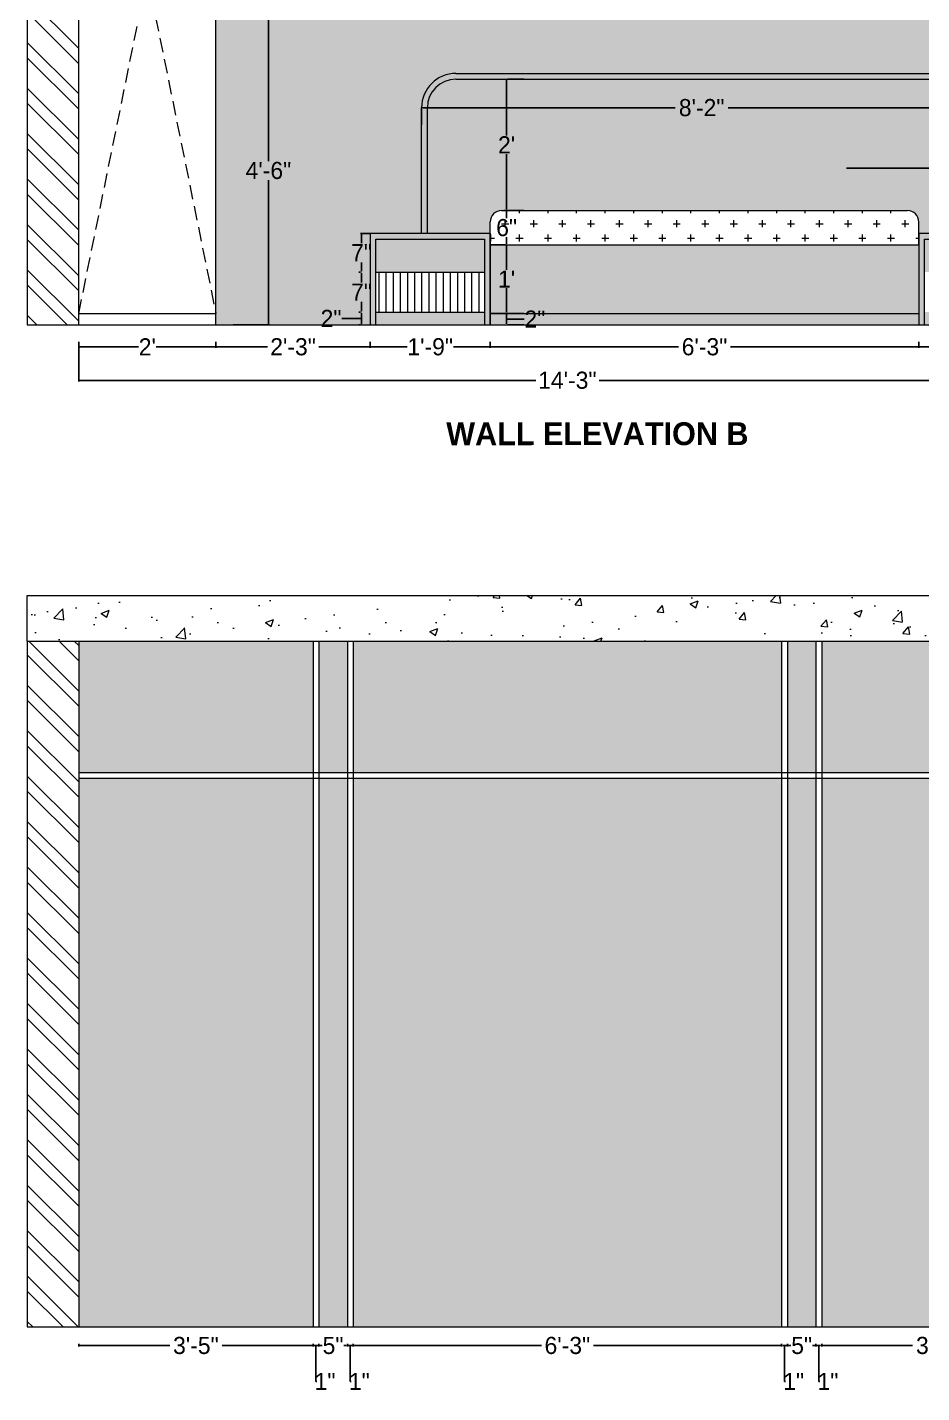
# Model space of a CAD drawing. Header units: inches. Extents: x 15448 to 46480, y -8154 to 0.
# Drawn here: x 22359.8 to 22516.3, y -6107.9 to -5868.9 of the extents above; entities that cross this region are included whole.
import ezdxf
from ezdxf import colors
from ezdxf.entities.mleader import LeaderData, LeaderLine
from ezdxf.math import Vec2, Vec3

# ---------------------------------------------------------------- set-up
doc = ezdxf.new("R2010")
doc.units = ezdxf.units.IN
doc.header["$MEASUREMENT"] = 0
doc.linetypes.add('DASHED2', pattern=[0.375, 0.25, -0.125])
doc.layers.add('IEL-HATCH-002', color=7, linetype='Continuous')
doc.styles.add('b.k', font='verdana.ttf')
doc.styles.add('HEMI', font='stylu.ttf')
doc.styles.get("Standard").update_dxf_attribs({"font": 'arial.ttf'})
doc.dimstyles.new('STANDARD$0', dxfattribs={"dimscale": 0, "dimtxt": 6, "dimasz": 3, "dimexe": 2, "dimexo": 2, "dimgap": 0, "dimtad": 0, "dimtih": 1, "dimtoh": 1, "dimdec": 1, "dimzin": 0, "dimdsep": 46, "dimlunit": 4, "dimtxsty": 'b.k', "dimcen": 2.5, "dimclrd": 256, "dimclre": 256, "dimclrt": 256, "dimadec": 0, "dimazin": 0, "dimtfac": 1, "dimtdec": 1, "dimtofl": 0, "dimtmove": 2, "dimatfit": 2, "dimfxl": 1, "dimfrac": 2, "dimtolj": 1, "dimtzin": 0, "dimlwd": 9, "dimlwe": 9, "dimarcsym": 0})

# ---------------------------------------------------------------- blocks, each defined once
blk = doc.blocks.new('*D716')
at = {"color": 254, "lineweight": -2, "transparency": 16777216}
for p, q in [((22368.8, -5924), (22368.8, -5925.04)), ((22392.8, -5924), (22392.8, -5925.04))]:
    blk.add_line(p, q, dxfattribs=at)
at = {"color": 1, "lineweight": -2, "transparency": 16777216}
for p, q in [((22368.98, -5924.86), (22379.23, -5924.86)), ((22392.62, -5924.86), (22382.37, -5924.86))]:
    blk.add_line(p, q, dxfattribs=at)
at = {"color": 1, "transparency": 16777216}
for points in [[(22368.98, -5924.83), (22368.98, -5924.89), (22368.8, -5924.86)], [(22392.62, -5924.83), (22392.62, -5924.89), (22392.8, -5924.86)]]:
    blk.add_solid(points, dxfattribs=at)
at = {"layer": 'Defpoints', "color": 0, "transparency": 16777216}
for p in [(22368.8, -5921), (22392.8, -5921), (22392.8, -5924.86)]:
    blk.add_point(p, dxfattribs=at)
at = {"color": 1, "lineweight": 5, "transparency": 16777216, "insert": (22380.8, -5924.86), "char_height": 3, "attachment_point": 5, "style": 'HEMI'}
blk.add_mtext("\\A1;2'", dxfattribs=at)
blk = doc.blocks.new('*D717')
at = {"color": 254, "lineweight": -2, "transparency": 16777216}
for p, q in [((22392.8, -5924), (22392.8, -5925.04)), ((22419.8, -5924), (22419.8, -5925.04))]:
    blk.add_line(p, q, dxfattribs=at)
at = {"color": 1, "lineweight": -2, "transparency": 16777216}
for p, q in [((22392.98, -5924.86), (22401.81, -5924.86)), ((22419.62, -5924.86), (22410.79, -5924.86))]:
    blk.add_line(p, q, dxfattribs=at)
at = {"color": 1, "transparency": 16777216}
for points in [[(22392.98, -5924.83), (22392.98, -5924.89), (22392.8, -5924.86)], [(22419.62, -5924.83), (22419.62, -5924.89), (22419.8, -5924.86)]]:
    blk.add_solid(points, dxfattribs=at)
at = {"layer": 'Defpoints', "color": 0, "transparency": 16777216}
for p in [(22392.8, -5921), (22419.8, -5921), (22419.8, -5924.86)]:
    blk.add_point(p, dxfattribs=at)
at = {"color": 1, "lineweight": 5, "transparency": 16777216, "insert": (22406.3, -5924.86), "char_height": 3, "attachment_point": 5, "style": 'HEMI'}
blk.add_mtext('\\A1;2\'-3"', dxfattribs=at)
blk = doc.blocks.new('*D712')
at = {"color": 254, "lineweight": -2, "transparency": 16777216}
for p, q in [((22440.8, -5924), (22440.8, -5925.04)), ((22515.8, -5924), (22515.8, -5925.04))]:
    blk.add_line(p, q, dxfattribs=at)
at = {"color": 1, "lineweight": -2, "transparency": 16777216}
for p, q in [((22440.98, -5924.86), (22473.76, -5924.86)), ((22515.62, -5924.86), (22482.85, -5924.86))]:
    blk.add_line(p, q, dxfattribs=at)
at = {"color": 1, "transparency": 16777216}
for points in [[(22440.98, -5924.83), (22440.98, -5924.89), (22440.8, -5924.86)], [(22515.62, -5924.83), (22515.62, -5924.89), (22515.8, -5924.86)]]:
    blk.add_solid(points, dxfattribs=at)
at = {"layer": 'Defpoints', "color": 0, "transparency": 16777216}
for p in [(22440.8, -5921), (22515.8, -5921), (22515.8, -5924.86)]:
    blk.add_point(p, dxfattribs=at)
at = {"color": 1, "lineweight": 5, "transparency": 16777216, "insert": (22478.3, -5924.86), "char_height": 3, "attachment_point": 5, "style": 'HEMI'}
blk.add_mtext('\\A1;6\'-3"', dxfattribs=at)
blk = doc.blocks.new('*D718')
at = {"color": 254, "lineweight": -2, "transparency": 16777216}
for p, q in [((22515.8, -5924), (22515.8, -5925.04)), ((22539.8, -5924), (22539.8, -5925.04))]:
    blk.add_line(p, q, dxfattribs=at)
at = {"color": 1, "lineweight": -2, "transparency": 16777216}
for p, q in [((22515.98, -5924.86), (22526.23, -5924.86)), ((22539.62, -5924.86), (22529.37, -5924.86))]:
    blk.add_line(p, q, dxfattribs=at)
at = {"color": 1, "transparency": 16777216}
for points in [[(22515.98, -5924.83), (22515.98, -5924.89), (22515.8, -5924.86)], [(22539.62, -5924.83), (22539.62, -5924.89), (22539.8, -5924.86)]]:
    blk.add_solid(points, dxfattribs=at)
at = {"layer": 'Defpoints', "color": 0, "transparency": 16777216}
for p in [(22515.8, -5921), (22539.8, -5921), (22539.8, -5924.86)]:
    blk.add_point(p, dxfattribs=at)
at = {"color": 1, "lineweight": 5, "transparency": 16777216, "insert": (22527.8, -5924.86), "char_height": 3, "attachment_point": 5, "style": 'HEMI'}
blk.add_mtext("\\A1;2'", dxfattribs=at)
blk = doc.blocks.new('*D714')
at = {"color": 254, "lineweight": -2, "transparency": 16777216}
for p, q in [((22419.8, -5924), (22419.8, -5925.04)), ((22440.8, -5924), (22440.8, -5925.04))]:
    blk.add_line(p, q, dxfattribs=at)
at = {"color": 1, "lineweight": -2, "transparency": 16777216}
for p, q in [((22419.98, -5924.86), (22426.25, -5924.86)), ((22440.62, -5924.86), (22434.35, -5924.86))]:
    blk.add_line(p, q, dxfattribs=at)
at = {"color": 1, "transparency": 16777216}
for points in [[(22419.98, -5924.83), (22419.98, -5924.89), (22419.8, -5924.86)], [(22440.62, -5924.83), (22440.62, -5924.89), (22440.8, -5924.86)]]:
    blk.add_solid(points, dxfattribs=at)
at = {"layer": 'Defpoints', "color": 0, "transparency": 16777216}
for p in [(22419.8, -5921), (22440.8, -5921), (22440.8, -5924.86)]:
    blk.add_point(p, dxfattribs=at)
at = {"color": 1, "lineweight": 5, "transparency": 16777216, "insert": (22430.3, -5924.86), "char_height": 3, "attachment_point": 5, "style": 'HEMI'}
blk.add_mtext('\\A1;1\'-9"', dxfattribs=at)
blk = doc.blocks.new('*D715')
at = {"color": 254, "lineweight": -2, "transparency": 16777216}
for p, q in [((22419.79, -5905), (22418.1, -5905)), ((22417.8, -5911.77), (22418.1, -5911.77))]:
    blk.add_line(p, q, dxfattribs=at)
at = {"color": 1, "lineweight": -2, "transparency": 16777216}
for p, q in [((22418.28, -5905.18), (22418.28, -5906.69)), ((22418.28, -5911.59), (22418.28, -5910.08))]:
    blk.add_line(p, q, dxfattribs=at)
at = {"color": 1, "transparency": 16777216}
for points in [[(22418.25, -5905.18), (22418.31, -5905.18), (22418.28, -5905)], [(22418.25, -5911.59), (22418.31, -5911.59), (22418.28, -5911.77)]]:
    blk.add_solid(points, dxfattribs=at)
at = {"layer": 'Defpoints', "color": 0, "transparency": 16777216}
for p in [(22422.79, -5905), (22418.28, -5911.77), (22420.8, -5911.77)]:
    blk.add_point(p, dxfattribs=at)
at = {"color": 1, "lineweight": 5, "transparency": 16777216, "insert": (22418.28, -5908.38), "char_height": 3, "attachment_point": 5, "style": 'HEMI'}
blk.add_mtext('\\A1;7"', dxfattribs=at)
blk = doc.blocks.new('*D726')
at = {"color": 254, "lineweight": -2, "transparency": 16777216}
for p, q in [((22417.8, -5911.77), (22418.1, -5911.77)), ((22417.8, -5918.77), (22418.1, -5918.77))]:
    blk.add_line(p, q, dxfattribs=at)
at = {"color": 1, "lineweight": -2, "transparency": 16777216}
for p, q in [((22418.28, -5911.95), (22418.28, -5913.57)), ((22418.28, -5918.59), (22418.28, -5916.97))]:
    blk.add_line(p, q, dxfattribs=at)
at = {"color": 1, "transparency": 16777216}
for points in [[(22418.25, -5911.95), (22418.31, -5911.95), (22418.28, -5911.77)], [(22418.25, -5918.59), (22418.31, -5918.59), (22418.28, -5918.77)]]:
    blk.add_solid(points, dxfattribs=at)
at = {"layer": 'Defpoints', "color": 0, "transparency": 16777216}
for p in [(22420.8, -5911.77), (22418.28, -5918.77), (22420.8, -5918.77)]:
    blk.add_point(p, dxfattribs=at)
at = {"color": 1, "lineweight": 5, "transparency": 16777216, "insert": (22418.28, -5915.27), "char_height": 3, "attachment_point": 5, "style": 'HEMI'}
blk.add_mtext('\\A1;7"', dxfattribs=at)
blk = doc.blocks.new('*D727')
at = {"color": 1, "lineweight": -2, "transparency": 16777216}
for p, q in [((22414.99, -5919.88), (22414.81, -5919.88)), ((22418.28, -5919.88), (22414.99, -5919.88)), ((22418.28, -5918.95), (22418.28, -5920.82))]:
    blk.add_line(p, q, dxfattribs=at)
at = {"color": 254, "lineweight": -2, "transparency": 16777216}
for p, q in [((22417.8, -5918.77), (22418.1, -5918.77)), ((22417.8, -5921), (22418.1, -5921))]:
    blk.add_line(p, q, dxfattribs=at)
at = {"color": 1, "transparency": 16777216}
for points in [[(22418.25, -5918.95), (22418.31, -5918.95), (22418.28, -5918.77)], [(22418.25, -5920.82), (22418.31, -5920.82), (22418.28, -5921)]]:
    blk.add_solid(points, dxfattribs=at)
at = {"layer": 'Defpoints', "color": 0, "transparency": 16777216}
for p in [(22420.8, -5918.77), (22418.28, -5921), (22420.8, -5921)]:
    blk.add_point(p, dxfattribs=at)
at = {"color": 1, "lineweight": 5, "transparency": 16777216, "insert": (22412.95, -5919.88), "char_height": 3, "attachment_point": 5, "style": 'HEMI'}
blk.add_mtext('\\A1;2"', dxfattribs=at)
blk = doc.blocks.new('*D728')
at = {"color": 254, "lineweight": -2, "transparency": 16777216}
for p, q in [((22443.2, -5901), (22443.49, -5901)), ((22440.75, -5907), (22443.49, -5907))]:
    blk.add_line(p, q, dxfattribs=at)
at = {"color": 1, "lineweight": -2, "transparency": 16777216}
for p, q in [((22443.67, -5901.18), (22443.67, -5902.35)), ((22443.67, -5906.82), (22443.67, -5905.65))]:
    blk.add_line(p, q, dxfattribs=at)
at = {"color": 1, "transparency": 16777216}
for points in [[(22443.64, -5901.18), (22443.7, -5901.18), (22443.67, -5901)], [(22443.64, -5906.82), (22443.7, -5906.82), (22443.67, -5907)]]:
    blk.add_solid(points, dxfattribs=at)
at = {"layer": 'Defpoints', "color": 0, "transparency": 16777216}
for p in [(22446.2, -5901), (22443.67, -5907), (22443.75, -5907)]:
    blk.add_point(p, dxfattribs=at)
at = {"color": 1, "lineweight": 5, "transparency": 16777216, "insert": (22443.67, -5904), "char_height": 3, "attachment_point": 5, "style": 'HEMI'}
blk.add_mtext('\\A1;6"', dxfattribs=at)
blk = doc.blocks.new('*D729')
at = {"color": 254, "lineweight": -2, "transparency": 16777216}
for p, q in [((22440.75, -5907), (22443.49, -5907)), ((22440.74, -5919), (22443.49, -5919))]:
    blk.add_line(p, q, dxfattribs=at)
at = {"color": 1, "lineweight": -2, "transparency": 16777216}
for p, q in [((22443.67, -5907.18), (22443.67, -5911.39)), ((22443.67, -5918.82), (22443.67, -5914.61))]:
    blk.add_line(p, q, dxfattribs=at)
at = {"color": 1, "transparency": 16777216}
for points in [[(22443.64, -5907.18), (22443.7, -5907.18), (22443.67, -5907)], [(22443.64, -5918.82), (22443.7, -5918.82), (22443.67, -5919)]]:
    blk.add_solid(points, dxfattribs=at)
at = {"layer": 'Defpoints', "color": 0, "transparency": 16777216}
for p in [(22443.75, -5907), (22443.67, -5919), (22443.74, -5919)]:
    blk.add_point(p, dxfattribs=at)
at = {"color": 1, "lineweight": 5, "transparency": 16777216, "insert": (22443.67, -5913), "char_height": 3, "attachment_point": 5, "style": 'HEMI'}
blk.add_mtext("\\A1;1'", dxfattribs=at)
blk = doc.blocks.new('*D719')
at = {"color": 1, "lineweight": -2, "transparency": 16777216}
for p, q in [((22443.67, -5878.18), (22443.67, -5887.88)), ((22443.67, -5900.82), (22443.67, -5891.12))]:
    blk.add_line(p, q, dxfattribs=at)
at = {"color": 254, "lineweight": -2, "transparency": 16777216}
for p, q in [((22446.67, -5878), (22443.85, -5878)), ((22446.67, -5901), (22443.85, -5901))]:
    blk.add_line(p, q, dxfattribs=at)
at = {"color": 1, "transparency": 16777216}
for points in [[(22443.64, -5878.18), (22443.7, -5878.18), (22443.67, -5878)], [(22443.64, -5900.82), (22443.7, -5900.82), (22443.67, -5901)]]:
    blk.add_solid(points, dxfattribs=at)
at = {"layer": 'Defpoints', "color": 0, "transparency": 16777216}
for p in [(22443.67, -5878), (22443.67, -5878), (22443.67, -5901)]:
    blk.add_point(p, dxfattribs=at)
at = {"color": 1, "lineweight": 5, "transparency": 16777216, "insert": (22443.67, -5889.5), "char_height": 3, "attachment_point": 5, "style": 'HEMI'}
blk.add_mtext("\\A1;2'", dxfattribs=at)
blk = doc.blocks.new('*D720')
at = {"color": 254, "lineweight": -2, "transparency": 16777216}
for p, q in [((22368.8, -5924), (22368.8, -5930.9)), ((22539.8, -5924), (22539.8, -5930.9))]:
    blk.add_line(p, q, dxfattribs=at)
at = {"color": 1, "lineweight": -2, "transparency": 16777216}
for p, q in [((22368.98, -5930.72), (22448.76, -5930.72)), ((22539.62, -5930.72), (22459.84, -5930.72))]:
    blk.add_line(p, q, dxfattribs=at)
at = {"color": 1, "transparency": 16777216}
for points in [[(22368.98, -5930.69), (22368.98, -5930.75), (22368.8, -5930.72)], [(22539.62, -5930.69), (22539.62, -5930.75), (22539.8, -5930.72)]]:
    blk.add_solid(points, dxfattribs=at)
at = {"layer": 'Defpoints', "color": 0, "transparency": 16777216}
for p in [(22368.8, -5921), (22539.8, -5921), (22539.8, -5930.72)]:
    blk.add_point(p, dxfattribs=at)
at = {"color": 1, "lineweight": 5, "transparency": 16777216, "insert": (22454.3, -5930.72), "char_height": 3, "attachment_point": 5, "style": 'HEMI'}
blk.add_mtext('\\A1;14\'-3"', dxfattribs=at)
blk = doc.blocks.new('*D730')
at = {"color": 254, "lineweight": -2, "transparency": 16777216}
for p, q in [((22395.8, -5867), (22402.17, -5867)), ((22395.8, -5921), (22402.17, -5921))]:
    blk.add_line(p, q, dxfattribs=at)
at = {"color": 1, "lineweight": -2, "transparency": 16777216}
for p, q in [((22401.99, -5867.18), (22401.99, -5892.34)), ((22401.99, -5920.82), (22401.99, -5895.66))]:
    blk.add_line(p, q, dxfattribs=at)
at = {"color": 1, "transparency": 16777216}
for points in [[(22401.96, -5867.18), (22402.02, -5867.18), (22401.99, -5867)], [(22401.96, -5920.82), (22402.02, -5920.82), (22401.99, -5921)]]:
    blk.add_solid(points, dxfattribs=at)
at = {"layer": 'Defpoints', "color": 0, "transparency": 16777216}
for p in [(22392.8, -5867), (22401.99, -5867), (22392.8, -5921)]:
    blk.add_point(p, dxfattribs=at)
at = {"color": 1, "lineweight": 5, "transparency": 16777216, "insert": (22401.99, -5894), "char_height": 3, "attachment_point": 5, "style": 'HEMI'}
blk.add_mtext('\\A1;4\'-6"', dxfattribs=at)
blk = doc.blocks.new('*D731')
at = {"color": 1, "lineweight": -2, "transparency": 16777216}
for p, q in [((22443.67, -5919.18), (22443.67, -5920.82)), ((22443.67, -5920), (22446.58, -5920)), ((22446.58, -5920), (22446.76, -5920))]:
    blk.add_line(p, q, dxfattribs=at)
at = {"color": 254, "lineweight": -2, "transparency": 16777216}
for p, q in [((22446.67, -5919), (22443.85, -5919)), ((22446.67, -5921), (22443.85, -5921))]:
    blk.add_line(p, q, dxfattribs=at)
at = {"color": 1, "transparency": 16777216}
for points in [[(22443.64, -5919.18), (22443.7, -5919.18), (22443.67, -5919)], [(22443.64, -5920.82), (22443.7, -5920.82), (22443.67, -5921)]]:
    blk.add_solid(points, dxfattribs=at)
at = {"layer": 'Defpoints', "color": 0, "transparency": 16777216}
for p in [(22443.67, -5919), (22443.67, -5921), (22443.67, -5921)]:
    blk.add_point(p, dxfattribs=at)
at = {"color": 1, "lineweight": 5, "transparency": 16777216, "insert": (22448.62, -5920), "char_height": 3, "attachment_point": 5, "style": 'HEMI'}
blk.add_mtext('\\A1;2"', dxfattribs=at)
blk = doc.blocks.new('*D732')
at = {"color": 254, "lineweight": -2, "transparency": 16777216}
for p, q in [((22368.8, -6099.38), (22368.8, -6099.85)), ((22409.8, -6099.38), (22409.8, -6099.85))]:
    blk.add_line(p, q, dxfattribs=at)
at = {"color": 1, "lineweight": -2, "transparency": 16777216}
for p, q in [((22368.98, -6099.67), (22384.72, -6099.67)), ((22409.62, -6099.67), (22393.88, -6099.67))]:
    blk.add_line(p, q, dxfattribs=at)
at = {"color": 1, "transparency": 16777216}
for points in [[(22368.98, -6099.64), (22368.98, -6099.7), (22368.8, -6099.67)], [(22409.62, -6099.64), (22409.62, -6099.7), (22409.8, -6099.67)]]:
    blk.add_solid(points, dxfattribs=at)
at = {"layer": 'Defpoints', "color": 0, "transparency": 16777216}
for p in [(22368.8, -6096.38), (22409.8, -6096.38), (22409.8, -6099.67)]:
    blk.add_point(p, dxfattribs=at)
at = {"color": 1, "lineweight": 5, "transparency": 16777216, "insert": (22389.3, -6099.67), "char_height": 3, "attachment_point": 5, "style": 'HEMI'}
blk.add_mtext('\\A1;3\'-5"', dxfattribs=at)
blk = doc.blocks.new('*D733')
at = {"color": 254, "lineweight": -2, "transparency": 16777216}
for p, q in [((22409.8, -6099.38), (22409.8, -6099.85)), ((22410.8, -6099.38), (22410.8, -6099.85))]:
    blk.add_line(p, q, dxfattribs=at)
at = {"color": 1, "lineweight": -2, "transparency": 16777216}
for p, q in [((22409.98, -6099.67), (22410.62, -6099.67)), ((22410.3, -6099.67), (22410.3, -6105.95)), ((22410.3, -6105.95), (22410.48, -6105.95))]:
    blk.add_line(p, q, dxfattribs=at)
at = {"color": 1, "transparency": 16777216}
for points in [[(22409.98, -6099.64), (22409.98, -6099.7), (22409.8, -6099.67)], [(22410.62, -6099.64), (22410.62, -6099.7), (22410.8, -6099.67)]]:
    blk.add_solid(points, dxfattribs=at)
at = {"layer": 'Defpoints', "color": 0, "transparency": 16777216}
for p in [(22409.8, -6096.38), (22410.8, -6096.38), (22410.8, -6099.67)]:
    blk.add_point(p, dxfattribs=at)
at = {"color": 1, "lineweight": 5, "transparency": 16777216, "insert": (22411.9, -6105.95), "char_height": 3, "attachment_point": 5, "style": 'HEMI'}
blk.add_mtext('\\A1;1"', dxfattribs=at)
blk = doc.blocks.new('*D734')
at = {"color": 254, "lineweight": -2, "transparency": 16777216}
for p, q in [((22410.8, -6099.38), (22410.8, -6099.85)), ((22415.8, -6099.38), (22415.8, -6099.85))]:
    blk.add_line(p, q, dxfattribs=at)
at = {"color": 1, "lineweight": -2, "transparency": 16777216}
for p, q in [((22410.98, -6099.67), (22411.41, -6099.67)), ((22415.62, -6099.67), (22415.2, -6099.67))]:
    blk.add_line(p, q, dxfattribs=at)
at = {"color": 1, "transparency": 16777216}
for points in [[(22410.98, -6099.64), (22410.98, -6099.7), (22410.8, -6099.67)], [(22415.62, -6099.64), (22415.62, -6099.7), (22415.8, -6099.67)]]:
    blk.add_solid(points, dxfattribs=at)
at = {"layer": 'Defpoints', "color": 0, "transparency": 16777216}
for p in [(22410.8, -6096.38), (22415.8, -6096.38), (22415.8, -6099.67)]:
    blk.add_point(p, dxfattribs=at)
at = {"color": 1, "lineweight": 5, "transparency": 16777216, "insert": (22413.3, -6099.67), "char_height": 3, "attachment_point": 5, "style": 'HEMI'}
blk.add_mtext('\\A1;5"', dxfattribs=at)
blk = doc.blocks.new('*D735')
at = {"color": 254, "lineweight": -2, "transparency": 16777216}
for p, q in [((22415.8, -6099.38), (22415.8, -6099.85)), ((22416.8, -6099.38), (22416.8, -6099.85))]:
    blk.add_line(p, q, dxfattribs=at)
at = {"color": 1, "lineweight": -2, "transparency": 16777216}
for p, q in [((22415.98, -6099.67), (22416.62, -6099.67)), ((22416.3, -6099.67), (22416.3, -6105.95)), ((22416.3, -6105.95), (22416.48, -6105.95))]:
    blk.add_line(p, q, dxfattribs=at)
at = {"color": 1, "transparency": 16777216}
for points in [[(22415.98, -6099.64), (22415.98, -6099.7), (22415.8, -6099.67)], [(22416.62, -6099.64), (22416.62, -6099.7), (22416.8, -6099.67)]]:
    blk.add_solid(points, dxfattribs=at)
at = {"layer": 'Defpoints', "color": 0, "transparency": 16777216}
for p in [(22415.8, -6096.38), (22416.8, -6096.38), (22416.8, -6099.67)]:
    blk.add_point(p, dxfattribs=at)
at = {"color": 1, "lineweight": 5, "transparency": 16777216, "insert": (22417.9, -6105.95), "char_height": 3, "attachment_point": 5, "style": 'HEMI'}
blk.add_mtext('\\A1;1"', dxfattribs=at)
blk = doc.blocks.new('*D736')
at = {"color": 254, "lineweight": -2, "transparency": 16777216}
for p, q in [((22416.8, -6099.38), (22416.8, -6099.85)), ((22491.8, -6099.38), (22491.8, -6099.85))]:
    blk.add_line(p, q, dxfattribs=at)
at = {"color": 1, "lineweight": -2, "transparency": 16777216}
for p, q in [((22416.98, -6099.67), (22449.76, -6099.67)), ((22491.62, -6099.67), (22458.85, -6099.67))]:
    blk.add_line(p, q, dxfattribs=at)
at = {"color": 1, "transparency": 16777216}
for points in [[(22416.98, -6099.64), (22416.98, -6099.7), (22416.8, -6099.67)], [(22491.62, -6099.64), (22491.62, -6099.7), (22491.8, -6099.67)]]:
    blk.add_solid(points, dxfattribs=at)
at = {"layer": 'Defpoints', "color": 0, "transparency": 16777216}
for p in [(22416.8, -6096.38), (22491.8, -6096.38), (22491.8, -6099.67)]:
    blk.add_point(p, dxfattribs=at)
at = {"color": 1, "lineweight": 5, "transparency": 16777216, "insert": (22454.3, -6099.67), "char_height": 3, "attachment_point": 5, "style": 'HEMI'}
blk.add_mtext('\\A1;6\'-3"', dxfattribs=at)
blk = doc.blocks.new('*D737')
at = {"color": 254, "lineweight": -2, "transparency": 16777216}
for p, q in [((22491.8, -6099.38), (22491.8, -6099.85)), ((22492.8, -6099.38), (22492.8, -6099.85))]:
    blk.add_line(p, q, dxfattribs=at)
at = {"color": 1, "lineweight": -2, "transparency": 16777216}
for p, q in [((22491.98, -6099.67), (22492.62, -6099.67)), ((22492.3, -6099.67), (22492.3, -6105.95)), ((22492.3, -6105.95), (22492.48, -6105.95))]:
    blk.add_line(p, q, dxfattribs=at)
at = {"color": 1, "transparency": 16777216}
for points in [[(22491.98, -6099.64), (22491.98, -6099.7), (22491.8, -6099.67)], [(22492.62, -6099.64), (22492.62, -6099.7), (22492.8, -6099.67)]]:
    blk.add_solid(points, dxfattribs=at)
at = {"layer": 'Defpoints', "color": 0, "transparency": 16777216}
for p in [(22491.8, -6096.38), (22492.8, -6096.38), (22492.8, -6099.67)]:
    blk.add_point(p, dxfattribs=at)
at = {"color": 1, "lineweight": 5, "transparency": 16777216, "insert": (22493.9, -6105.95), "char_height": 3, "attachment_point": 5, "style": 'HEMI'}
blk.add_mtext('\\A1;1"', dxfattribs=at)
blk = doc.blocks.new('*D738')
at = {"color": 254, "lineweight": -2, "transparency": 16777216}
for p, q in [((22492.8, -6099.38), (22492.8, -6099.85)), ((22497.8, -6099.38), (22497.8, -6099.85))]:
    blk.add_line(p, q, dxfattribs=at)
at = {"color": 1, "lineweight": -2, "transparency": 16777216}
for p, q in [((22492.98, -6099.67), (22493.41, -6099.67)), ((22497.62, -6099.67), (22497.2, -6099.67))]:
    blk.add_line(p, q, dxfattribs=at)
at = {"color": 1, "transparency": 16777216}
for points in [[(22492.98, -6099.64), (22492.98, -6099.7), (22492.8, -6099.67)], [(22497.62, -6099.64), (22497.62, -6099.7), (22497.8, -6099.67)]]:
    blk.add_solid(points, dxfattribs=at)
at = {"layer": 'Defpoints', "color": 0, "transparency": 16777216}
for p in [(22492.8, -6096.38), (22497.8, -6096.38), (22497.8, -6099.67)]:
    blk.add_point(p, dxfattribs=at)
at = {"color": 1, "lineweight": 5, "transparency": 16777216, "insert": (22495.3, -6099.67), "char_height": 3, "attachment_point": 5, "style": 'HEMI'}
blk.add_mtext('\\A1;5"', dxfattribs=at)
blk = doc.blocks.new('*D739')
at = {"color": 254, "lineweight": -2, "transparency": 16777216}
for p, q in [((22497.8, -6099.38), (22497.8, -6099.85)), ((22498.8, -6099.38), (22498.8, -6099.85))]:
    blk.add_line(p, q, dxfattribs=at)
at = {"color": 1, "lineweight": -2, "transparency": 16777216}
for p, q in [((22497.98, -6099.67), (22498.62, -6099.67)), ((22498.3, -6099.67), (22498.3, -6105.95)), ((22498.3, -6105.95), (22498.48, -6105.95))]:
    blk.add_line(p, q, dxfattribs=at)
at = {"color": 1, "transparency": 16777216}
for points in [[(22497.98, -6099.64), (22497.98, -6099.7), (22497.8, -6099.67)], [(22498.62, -6099.64), (22498.62, -6099.7), (22498.8, -6099.67)]]:
    blk.add_solid(points, dxfattribs=at)
at = {"layer": 'Defpoints', "color": 0, "transparency": 16777216}
for p in [(22497.8, -6096.38), (22498.8, -6096.38), (22498.8, -6099.67)]:
    blk.add_point(p, dxfattribs=at)
at = {"color": 1, "lineweight": 5, "transparency": 16777216, "insert": (22499.9, -6105.95), "char_height": 3, "attachment_point": 5, "style": 'HEMI'}
blk.add_mtext('\\A1;1"', dxfattribs=at)
blk = doc.blocks.new('*D740')
at = {"color": 254, "lineweight": -2, "transparency": 16777216}
for p, q in [((22498.8, -6099.38), (22498.8, -6099.85)), ((22539.8, -6099.38), (22539.8, -6099.85))]:
    blk.add_line(p, q, dxfattribs=at)
at = {"color": 1, "lineweight": -2, "transparency": 16777216}
for p, q in [((22498.98, -6099.67), (22514.72, -6099.67)), ((22539.62, -6099.67), (22523.88, -6099.67))]:
    blk.add_line(p, q, dxfattribs=at)
at = {"color": 1, "transparency": 16777216}
for points in [[(22498.98, -6099.64), (22498.98, -6099.7), (22498.8, -6099.67)], [(22539.62, -6099.64), (22539.62, -6099.7), (22539.8, -6099.67)]]:
    blk.add_solid(points, dxfattribs=at)
at = {"layer": 'Defpoints', "color": 0, "transparency": 16777216}
for p in [(22498.8, -6096.38), (22539.8, -6096.38), (22539.8, -6099.67)]:
    blk.add_point(p, dxfattribs=at)
at = {"color": 1, "lineweight": 5, "transparency": 16777216, "insert": (22519.3, -6099.67), "char_height": 3, "attachment_point": 5, "style": 'HEMI'}
blk.add_mtext('\\A1;3\'-5"', dxfattribs=at)
blk = doc.blocks.new('*D790')
at = {"color": 254, "lineweight": -2, "transparency": 16777216}
for p, q in [((22526.8, -5880), (22526.8, -5882.82)), ((22428.8, -5886), (22428.8, -5883.18))]:
    blk.add_line(p, q, dxfattribs=at)
at = {"color": 1, "lineweight": -2, "transparency": 16777216}
for p, q in [((22428.98, -5883), (22473.18, -5883)), ((22526.62, -5883), (22482.42, -5883))]:
    blk.add_line(p, q, dxfattribs=at)
at = {"color": 1, "transparency": 16777216}
for points in [[(22428.98, -5882.97), (22428.98, -5883.03), (22428.8, -5883)], [(22526.62, -5882.97), (22526.62, -5883.03), (22526.8, -5883)]]:
    blk.add_solid(points, dxfattribs=at)
at = {"layer": 'Defpoints', "color": 0, "transparency": 16777216}
for p in [(22428.8, -5883), (22526.8, -5883), (22526.8, -5883)]:
    blk.add_point(p, dxfattribs=at)
at = {"color": 1, "lineweight": 5, "transparency": 16777216, "insert": (22477.8, -5883), "char_height": 3, "attachment_point": 5, "style": 'HEMI'}
blk.add_mtext('\\A1;8\'-2"', dxfattribs=at)

msp = doc.modelspace()

# ---------------------------------------------------------------- hatches: boundary and pattern name
at = {"layer": 'IEL-HATCH-002', "lineweight": 5, "transparency": 33554687}
h = msp.add_hatch(dxfattribs=at)
h.set_pattern_fill('ANSI32', color=1, scale=15, angle=90)
h.set_pattern_definition([(135, (5689.7375, -2918.528), (-3.9774756, -3.9774756), []), (135, (5689.7375, -2915.8766), (-3.9774756, -3.9774756), [])])
h.paths.add_polyline_path([(22368.8, -5801), (22359.8, -5801), (22359.8, -5921), (22368.8, -5921)])
h.paths.add_polyline_path([(22548.8, -5801), (22539.8, -5801), (22539.8, -5921), (22548.8, -5921)])
at = {"layer": 'IEL-HATCH-002', "lineweight": 5, "true_color": 0xeedbce, "transparency": 33554687}
h = msp.add_hatch(color=254, dxfattribs=at)
h.dxf.hatch_style = 1
h.paths.add_polyline_path([(22428.8, -5883, -0.414214), (22434.8, -5877), (22521.8, -5877, -0.414214), (22527.8, -5883), (22527.8, -5893.57), (22539.8, -5893.57), (22539.8, -5867), (22392.8, -5867), (22392.8, -5921), (22419.8, -5921), (22419.8, -5905), (22428.8, -5905)])
h.paths.add_polyline_path([(22539.8, -5893.57), (22527.8, -5893.57), (22527.8, -5905), (22539.8, -5905)], flags=17)
h.paths.add_polyline_path([(22538.8, -5906), (22516.8, -5906), (22516.8, -5911.77), (22538.8, -5911.77)], flags=17)
h.paths.add_polyline_path([(22538.8, -5918.77), (22516.8, -5918.77), (22516.8, -5921), (22538.8, -5921)], flags=17)
h.paths.add_polyline_path([(22439.8, -5906), (22420.8, -5906), (22420.8, -5911.77), (22439.8, -5911.77)], flags=17)
h.paths.add_polyline_path([(22439.8, -5918.77), (22420.8, -5918.77), (22420.8, -5921), (22439.8, -5921)], flags=17)
h = msp.add_hatch(color=254, dxfattribs=at)
h.dxf.hatch_style = 1
edge = h.paths.add_edge_path()
edge.add_line((22521.8, -5877), (22434.8, -5877))
edge.add_arc((22434.8, -5883), 6, 90, 180)
edge.add_line((22428.8, -5883), (22428.8, -5905))
edge.add_line((22428.8, -5905), (22429.8, -5905))
edge.add_line((22429.8, -5905), (22429.8, -5883))
edge.add_arc((22434.8, -5883), 5, 90, 180, ccw=False)
edge.add_line((22434.8, -5878), (22521.8, -5878))
edge.add_arc((22521.8, -5883), 5, 0, 90, ccw=False)
edge.add_line((22526.8, -5883), (22526.8, -5905))
edge.add_line((22526.8, -5905), (22527.8, -5905))
edge.add_line((22527.8, -5905), (22527.8, -5883))
edge.add_arc((22521.8, -5883), 6, 0, 90)
at = {"layer": 'IEL-HATCH-002', "lineweight": 5, "true_color": 0xce956f, "transparency": 33554687}
h = msp.add_hatch(color=33, dxfattribs=at)
h.dxf.hatch_style = 1
h.paths.add_polyline_path([(22526.8, -5883, 0.414214), (22521.8, -5878), (22434.8, -5878, 0.414214), (22429.8, -5883), (22429.8, -5905), (22440.8, -5905), (22440.8, -5903, -0.414214), (22442.8, -5901), (22513.8, -5901, -0.414214), (22515.8, -5903), (22515.8, -5905), (22526.8, -5905)])
at = {"layer": 'IEL-HATCH-002', "lineweight": 5, "true_color": 0x939598, "transparency": 33554687}
h = msp.add_hatch(dxfattribs=at)
h.set_pattern_fill('CROSS', color=252, scale=10)
h.set_pattern_definition([(0, (5375.3013, -3060.8125), (2.5, 2.5), [1.25, -3.75]), (90, (5375.9263, -3061.4375), (-2.5, 2.5), [1.25, -3.75])])
h.paths.add_polyline_path([(22513.8, -5901), (22442.8, -5901, 0.414214), (22440.8, -5903), (22440.8, -5907), (22515.8, -5907), (22515.8, -5903, 0.414214)])
at = {"layer": 'IEL-HATCH-002', "lineweight": 5, "true_color": 0x9d754d, "transparency": 33554687}
h = msp.add_hatch(color=35, dxfattribs=at)
h.dxf.hatch_style = 1
h.paths.add_polyline_path([(22440.8, -5905), (22419.8, -5905), (22419.8, -5921), (22420.8, -5921), (22420.8, -5906), (22439.8, -5906), (22439.8, -5921), (22440.8, -5921)])
h.paths.add_polyline_path([(22539.8, -5905), (22515.8, -5905), (22515.8, -5921), (22516.8, -5921), (22516.8, -5906), (22538.8, -5906), (22538.8, -5921), (22539.8, -5921)])
at = {"layer": 'IEL-HATCH-002', "lineweight": 5, "true_color": 0xce956f, "transparency": 33554687}
h = msp.add_hatch(color=33, dxfattribs=at)
h.dxf.hatch_style = 1
h.paths.add_polyline_path([(22515.8, -5907), (22440.8, -5907), (22440.8, -5919), (22515.8, -5919)])
at = {"layer": 'IEL-HATCH-002', "lineweight": 5, "true_color": 0x9d754d, "transparency": 33554687}
h = msp.add_hatch(dxfattribs=at)
h.set_pattern_fill('ANSI31', color=35, scale=10, angle=45)
h.set_pattern_definition([(90, (5377.6127, -3060.8125), (-1.25, 0), [])])
h.paths.add_polyline_path([(22439.8, -5911.77), (22420.8, -5911.77), (22420.8, -5918.77), (22439.8, -5918.77)])
h = msp.add_hatch(color=35, dxfattribs=at)
h.dxf.hatch_style = 1
h.paths.add_polyline_path([(22440.8, -5919), (22440.8, -5921), (22515.8, -5921), (22515.8, -5919)])
at = {"layer": 'IEL-HATCH-002', "lineweight": 5, "true_color": 0x636466, "transparency": 33554687}
h = msp.add_hatch(dxfattribs=at)
h.set_pattern_fill('AR-CONC', color=251, scale=2)
h.set_pattern_definition([(50, (2858.434, -2257.34), (14.3452037, -1.255043), [1.5, -16.5]), (355, (2858.434, -2257.34), (-2.775027, 15.043843), [1.2, -13.2]), (100.451444, (2859.629, -2257.445), (11.570177, 13.7888), [1.274804, -14.022842]), (46.1842, (2858.434, -2253.34), (21.344827, -3.310386), [2.25, -24.75]), (96.63564, (2860.212, -2253.616), (18.693239, 19.482372), [1.912207, -21.034275]), (351.18416, (2858.434, -2253.34), (18.69324, 19.482372), [1.8, -19.8]), (21, (2860.434, -2254.34), (11.938141, -8.052378), [1.5, -16.5]), (326, (2860.434, -2254.34), (4.866307, 14.503001), [1.2, -13.2]), (71.451445, (2861.428, -2255.011), (16.804448, 6.450623), [1.274804, -14.022842]), (37.5, (2858.4335, -2257.3403), (0.2431971, 6.6578771), [0, -13.04, 0, -13.4, 0, -13.25]), (7.5, (2858.4335, -2257.34), (5.2613907, 7.8882342), [0, -7.64, 0, -12.74, 0, -5.05]), (327.5, (2853.9735, -2257.3403), (10.6764487, -0.4510974), [0, -5, 0, -15.6, 0, -20.7]), (317.5, (2851.9735, -2257.34), (11.6637234, 2.0020996), [0, -6.5, 0, -10.36, 0, -14.7])])
h.paths.add_polyline_path([(22545.8, -5976.38), (22545.8, -5968.38), (22359.8, -5968.38), (22359.8, -5976.38)])
at = {"layer": 'IEL-HATCH-002', "lineweight": 5, "transparency": 33554687}
h = msp.add_hatch(dxfattribs=at)
h.set_pattern_fill('ANSI32', color=1, scale=15, angle=90)
h.set_pattern_definition([(135, (5410.583, -3093.909), (-3.9774756, -3.9774756), []), (135, (5410.583, -3091.2576), (-3.9774756, -3.9774756), [])])
h.paths.add_polyline_path([(22368.8, -5976.38), (22359.8, -5976.38), (22359.8, -6096.38), (22368.8, -6096.38)])
h.paths.add_polyline_path([(22548.8, -6000.31), (22539.8, -6000.31), (22539.8, -6096.38), (22548.8, -6096.38)])
h.paths.add_polyline_path([(22548.8, -5976.38), (22539.8, -5976.38), (22539.8, -6000.31), (22548.8, -6000.31)])
at = {"layer": 'IEL-HATCH-002', "lineweight": 5, "true_color": 0xf2ebe4, "transparency": 33554687}
h = msp.add_hatch(color=7, dxfattribs=at)
h.dxf.hatch_style = 1
h.paths.add_polyline_path([(22409.8, -6000.38), (22368.8, -6000.38), (22368.8, -6096.38), (22409.8, -6096.38)])
h.paths.add_polyline_path([(22409.8, -5976.38), (22368.8, -5976.38), (22368.8, -5999.38), (22409.8, -5999.38)])
h.paths.add_polyline_path([(22415.8, -5976.38), (22410.8, -5976.38), (22410.8, -5999.38), (22415.8, -5999.38)])
h.paths.add_polyline_path([(22415.8, -6000.38), (22410.8, -6000.38), (22410.8, -6096.38), (22415.8, -6096.38)])
h.paths.add_polyline_path([(22491.8, -6000.38), (22416.8, -6000.38), (22416.8, -6096.38), (22491.8, -6096.38)])
h.paths.add_polyline_path([(22491.8, -5976.38), (22416.8, -5976.38), (22416.8, -5999.38), (22491.8, -5999.38)])
h.paths.add_polyline_path([(22497.8, -5976.38), (22492.8, -5976.38), (22492.8, -5999.38), (22497.8, -5999.38)])
h.paths.add_polyline_path([(22497.8, -6000.38), (22492.8, -6000.38), (22492.8, -6096.38), (22497.8, -6096.38)])
h.paths.add_polyline_path([(22539.8, -6000.38), (22498.8, -6000.38), (22498.8, -6096.38), (22539.8, -6096.38)])
h.paths.add_polyline_path([(22539.8, -5976.38), (22498.8, -5976.38), (22498.8, -5999.38), (22539.8, -5999.38)])

# ---------------------------------------------------------------- linework, layer by layer
at = {"lineweight": 5}
for p, q in [((22359.8, -5801), (22359.8, -5921)), ((22368.8, -5921), (22368.8, -5801)), ((22392.8, -5921), (22392.8, -5801)), ((22434.8, -5877), (22521.8, -5877)), ((22434.8, -5878), (22521.8, -5878)), ((22428.8, -5905), (22428.8, -5883)), ((22429.8, -5905), (22429.8, -5883)), ((22440.8, -5907), (22440.8, -5903)), ((22442.8, -5901), (22513.8, -5901)), ((22515.8, -5907), (22515.8, -5903)), ((22440.8, -5905), (22440.8, -5921)), ((22440.8, -5907), (22515.8, -5907)), ((22420.8, -5911.77), (22439.8, -5911.77)), ((22368.8, -5919), (22392.8, -5919)), ((22420.8, -5918.77), (22439.8, -5918.77)), ((22440.8, -5919), (22515.8, -5919)), ((22359.8, -5921), (22548.8, -5921)), ((22359.8, -5968.38), (22548.8, -5968.38)), ((22359.8, -5976.38), (22359.8, -5968.38)), ((22359.8, -5976.38), (22359.8, -6096.38)), ((22359.8, -5976.38), (22548.8, -5976.38)), ((22368.8, -5976.38), (22368.8, -6096.38)), ((22359.8, -6096.38), (22548.8, -6096.38))]:
    msp.add_line(p, q, dxfattribs=at)
at = {"linetype": 'DASHED2', "lineweight": 5, "ltscale": 10}
for p, q in [((22368.8, -5919), (22392.8, -5801)), ((22368.8, -5801), (22392.8, -5919))]:
    msp.add_line(p, q, dxfattribs=at)
at = {"color": 43, "lineweight": 5, "true_color": 0xc6a88b}
for p, q in [((22409.8, -5976.38), (22409.8, -6096.38)), ((22410.8, -5976.38), (22410.8, -6096.38)), ((22415.8, -5976.38), (22415.8, -6096.38)), ((22416.8, -5976.38), (22416.8, -6096.38)), ((22491.8, -5976.38), (22491.8, -6096.38)), ((22492.8, -5976.38), (22492.8, -6096.38)), ((22497.8, -5976.38), (22497.8, -6096.38)), ((22498.8, -5976.38), (22498.8, -6096.38)), ((22368.8, -5999.38), (22539.8, -5999.38)), ((22368.8, -6000.38), (22539.8, -6000.38))]:
    msp.add_line(p, q, dxfattribs=at)
at = {"lineweight": 5}
for points in [[(22440.8, -5921), (22440.8, -5905), (22419.8, -5905), (22419.8, -5921), (22420.8, -5921), (22420.8, -5906), (22439.8, -5906), (22439.8, -5921)], [(22539.8, -5921), (22539.8, -5905), (22515.8, -5905), (22515.8, -5921), (22516.8, -5921), (22516.8, -5906), (22538.8, -5906), (22538.8, -5921)]]:
    msp.add_lwpolyline(points, close=True, dxfattribs=at)
for centre, radius, start, end in [((22434.8, -5883), 6, 90, 180), ((22434.8, -5883), 5, 90, 180), ((22442.8, -5903), 2, 90, 180), ((22513.8, -5903), 2, 0, 90)]:
    msp.add_arc(centre, radius, start, end, dxfattribs=at)

# ---------------------------------------------------------------- texts
at = {"color": 0, "lineweight": 5, "insert": (22490.69, -5938.06), "char_height": 4, "width": 62.2823, "attachment_point": 3, "rotation": 0.0094, "style": 'HEMI'}
msp.add_mtext('\\pxqc;{\\fStylus BT|b1|i0|c0|p34;WALL ELEVATION B}', dxfattribs=at)

# ---------------------------------------------------------------- dimensions: what is measured, and where the dimension line sits
at = {"color": 1, "lineweight": 5}
for base, p1, p2, picture, middle in [((22401.99, -5867), (22392.8, -5921), (22392.8, -5867), '*D730', (22401.99, -5894)), ((22443.67, -5907), (22446.2, -5901), (22443.75, -5907), '*D728', (22443.67, -5904)), ((22418.28, -5911.77), (22422.79, -5905), (22420.8, -5911.77), '*D715', (22418.28, -5908.38)), ((22443.67, -5919), (22443.75, -5907), (22443.74, -5919), '*D729', (22443.67, -5913)), ((22418.28, -5918.77), (22420.8, -5911.77), (22420.8, -5918.77), '*D726', (22418.28, -5915.27)), ((22418.28, -5921), (22420.8, -5918.77), (22420.8, -5921), '*D727', (22414.72, -5919.88))]:
    dim = msp.add_linear_dim(base=base, p1=p1, p2=p2, angle=90, dimstyle='STANDARD$0', override={"dimscale": 1, "dimtxt": 3, "dimasz": 0.18, "dimexe": 0.18, "dimexo": 3, "dimgap": 0.09, "dimdec": 0, "dimtxsty": 'HEMI', "dimcen": 0.09, "dimclrd": 1, "dimclre": 254, "dimclrt": 1, "dimtdec": 0, "dimtmove": 1, "dimatfit": 3, "dimfxl": 0.03937, "dimfrac": 0, "dimlwd": 65534, "dimlwe": 65534, "dimarcsym": 1}, dxfattribs=at)
    dim.commit()
    dim.dimension.update_dxf_attribs({"geometry": picture, "text_midpoint": middle})
dim = msp.add_linear_dim(base=(22443.67, -5878), p1=(22443.67, -5901), p2=(22443.67, -5878), angle=90, text="2'", dimstyle='STANDARD$0', override={"dimscale": 1, "dimtxt": 3, "dimasz": 0.18, "dimexe": 0.18, "dimexo": 3, "dimgap": 0.09, "dimdec": 0, "dimtxsty": 'HEMI', "dimcen": 0.09, "dimclrd": 1, "dimclre": 254, "dimclrt": 1, "dimtdec": 0, "dimtmove": 1, "dimatfit": 3, "dimfxl": 0.03937, "dimfrac": 0, "dimlwd": 65534, "dimlwe": 65534, "dimarcsym": 1}, dxfattribs=at)
dim.commit()
dim.dimension.update_dxf_attribs({"geometry": '*D719', "text_midpoint": (22443.67, -5889.5)})
for base, p1, p2, picture, middle in [((22526.8, -5883), (22428.8, -5883), (22526.8, -5883), '*D790', (22477.8, -5883)), ((22392.8, -5924.86), (22368.8, -5921), (22392.8, -5921), '*D716', (22380.8, -5924.86)), ((22539.8, -5930.72), (22368.8, -5921), (22539.8, -5921), '*D720', (22454.3, -5930.72)), ((22419.8, -5924.86), (22392.8, -5921), (22419.8, -5921), '*D717', (22406.3, -5924.86)), ((22440.8, -5924.86), (22419.8, -5921), (22440.8, -5921), '*D714', (22430.3, -5924.86)), ((22515.8, -5924.86), (22440.8, -5921), (22515.8, -5921), '*D712', (22478.3, -5924.86)), ((22539.8, -5924.86), (22515.8, -5921), (22539.8, -5921), '*D718', (22527.8, -5924.86)), ((22409.8, -6099.67), (22368.8, -6096.38), (22409.8, -6096.38), '*D732', (22389.3, -6099.67)), ((22410.8, -6099.67), (22409.8, -6096.38), (22410.8, -6096.38), '*D733', (22410.57, -6105.95)), ((22415.8, -6099.67), (22410.8, -6096.38), (22415.8, -6096.38), '*D734', (22413.3, -6099.67)), ((22416.8, -6099.67), (22415.8, -6096.38), (22416.8, -6096.38), '*D735', (22416.57, -6105.95)), ((22491.8, -6099.67), (22416.8, -6096.38), (22491.8, -6096.38), '*D736', (22454.3, -6099.67)), ((22492.8, -6099.67), (22491.8, -6096.38), (22492.8, -6096.38), '*D737', (22492.57, -6105.95)), ((22497.8, -6099.67), (22492.8, -6096.38), (22497.8, -6096.38), '*D738', (22495.3, -6099.67)), ((22498.8, -6099.67), (22497.8, -6096.38), (22498.8, -6096.38), '*D739', (22498.57, -6105.95)), ((22539.8, -6099.67), (22498.8, -6096.38), (22539.8, -6096.38), '*D740', (22519.3, -6099.67))]:
    dim = msp.add_linear_dim(base=base, p1=p1, p2=p2, dimstyle='STANDARD$0', override={"dimscale": 1, "dimtxt": 3, "dimasz": 0.18, "dimexe": 0.18, "dimexo": 3, "dimgap": 0.09, "dimdec": 0, "dimtxsty": 'HEMI', "dimcen": 0.09, "dimclrd": 1, "dimclre": 254, "dimclrt": 1, "dimtdec": 0, "dimtmove": 1, "dimatfit": 3, "dimfxl": 0.03937, "dimfrac": 0, "dimlwd": 65534, "dimlwe": 65534, "dimarcsym": 1}, dxfattribs=at)
    dim.commit()
    dim.dimension.update_dxf_attribs({"geometry": picture, "text_midpoint": middle})
dim = msp.add_linear_dim(base=(22443.67, -5921), p1=(22443.67, -5919), p2=(22443.67, -5921), angle=90, dimstyle='STANDARD$0', override={"dimscale": 1, "dimtxt": 3, "dimasz": 0.18, "dimexe": 0.18, "dimexo": 3, "dimgap": 0.09, "dimdec": 0, "dimtxsty": 'HEMI', "dimcen": 0.09, "dimclrd": 1, "dimclre": 254, "dimclrt": 1, "dimtdec": 0, "dimtmove": 1, "dimatfit": 3, "dimfxl": 0.03937, "dimfrac": 0, "dimlwd": 65534, "dimlwe": 65534, "dimarcsym": 1}, dxfattribs=at)
dim.commit()
dim.dimension.update_dxf_attribs({"geometry": '*D731', "text_midpoint": (22446.85, -5920), "dimtype": 160})

# ---------------------------------------------------------------- leaders
at = {"color": 5, "lineweight": 5}
ml = msp.add_multileader_mtext('Standard', dxfattribs=at)
ml.set_content('', color=5)
ml.set_leader_properties()
ml.build(insert=Vec2(0, 0))
ml.multileader.update_dxf_attribs({"text_right_attachment_type": 6, "dogleg_length": 0.36, "arrow_head_size": 3})
ctx = ml.context
ctx.base_point, ctx.char_height, ctx.arrow_head_size, ctx.landing_gap_size, ctx.plane_origin = Vec3(22557.94, -5893.57), 0.18, 3, 0.09, Vec3(22508.57, -5893.57)
ctx.right_attachment = 6
notes = []
notes.append((ctx, [(0, (1, 1, 0), (22557.58, -5893.57), (1, 0), 0.36, [(0, [(22500.14, -5893.57)], 0, [])])]))
ctx.mtext.insert, ctx.mtext.flow_direction = Vec3(22558.03, -5893.48), 5
for ctx, leaders in notes:
    for number, flags, end, landing, length, lines in leaders:
        leader = LeaderData()
        leader.index, (leader.has_last_leader_line, leader.has_dogleg_vector, leader.attachment_direction) = number, flags
        leader.last_leader_point, leader.dogleg_vector, leader.dogleg_length = Vec3(end), Vec3(landing), length
        for number, points, colour, breaks in lines:
            line = LeaderLine()
            line.index, line.vertices, line.color, line.breaks = number, Vec3.list(points), colors.encode_raw_color(colour), breaks
            leader.lines.append(line)
        ctx.leaders.append(leader)

doc.saveas('drawing.dxf')
